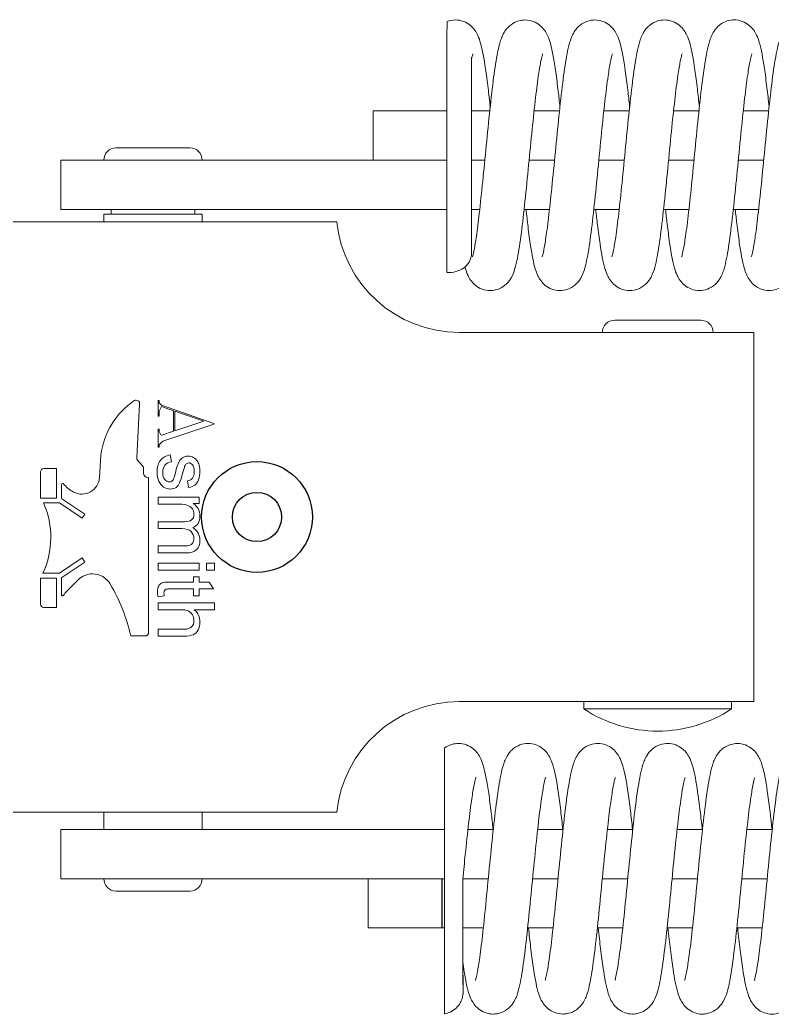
# Model space of a CAD drawing. Extents: x -3080 to 28500, y -1326 to 31609.
# Drawn here: x 14594.697 to 14597.753, y 26455.266 to 26459.306 of the extents above; entities that cross this region are included whole.
import ezdxf

# ---------------------------------------------------------------- set-up
doc = ezdxf.new("R2010")
doc.units = 0
doc.header["$LTSCALE"] = 100
for name, color, linetype in [('0-xref', 8, 'Continuous'), ('188K-SM-07-F10-MECH-CR PIPE-Y2257103$0$AP6B-SM-08-FNN-340-A(13)_Ver1$0$18P2-SM-08-FNN-320-A(5)-20190426-JEN$0$18P2-SM-08-FNN-320-A(5)-20190318-JEN$0$SM-08-FNN-300-A(5)-JEN$0$15P6-SM-08-FNN-320-A(10)-UIS-TCM$0$15P6-SM-08-FNN-00-(@10)170308-MIC$0$0-CDS', 140, 'Continuous'), ('188K-SM-07-F10-MECH-CR PIPE-Y2257103$0$AP8P1-SM-08-F50-001-A(G)-CDS - 複製$0$1', 7, 'Continuous')]:
    doc.layers.add(name, color=color, linetype=linetype)

# ---------------------------------------------------------------- blocks, each defined once
blk = doc.blocks.new('188K-SM-07-F10-MECH-CR PIPE-Y2257103$0$AP8P1-SM-08-F50-001-A(G)-CDS - 複製$0$A$C3bb95756')
at = {"color": 0, "linetype": 'Continuous', "lineweight": 0}
for p, q in [((-12, 25.315), (-12, -3.245)), ((12, 25.315), (12, -3.245)), ((-3.677, 8.15), (-3.677, 8.661)), ((-3.537, 8.801), (-2.48, 8.801)), ((-2.48, 8.801), (-2.48, 8.15)), ((-2.28, 8.696), (-2.28, 8.029)), ((0.57, 8.029), (0.57, 8.675)), ((0.77, 8.801), (0.77, 8.15)), ((1.827, 8.801), (0.77, 8.801)), ((1.967, 8.15), (1.967, 8.661)), ((-2.48, 8.15), (-3.677, 8.15)), ((0.77, 8.15), (1.967, 8.15)), ((-14.7, 4.981), (-14.7, 7.976)), ((-14.7, 7.976), (-12.7, 7.976)), ((-12.7, 4.981), (-12.7, 7.976)), ((-2.494, 7.95), (-3.149, 7.95)), ((-1.831, 6.993), (-2.452, 7.927)), ((-2.28, 8.029), (-1.665, 7.103)), ((-0.045, 7.103), (0.57, 8.029)), ((0.742, 7.927), (0.122, 6.993)), ((1.314, 7.95), (0.784, 7.95)), ((12.5, 4.981), (12.5, 7.976)), ((12.5, 7.976), (14.5, 7.976)), ((14.5, 4.981), (14.5, 7.976)), ((-2.831, 7.553), (-2.544, 7.254)), ((-1.665, 7.103), (-1.831, 6.993)), ((0.122, 6.993), (-0.045, 7.103)), ((-12, 6.226), (-12.7, 6.226)), ((2.526, 6.34), (1.605, 6.398)), ((12.3, 6.226), (12, 6.226)), ((12.3, 3.463), (12.3, 6.226)), ((-15.2, 3.653), (-15.2, 5.726)), ((12.5, 5.926), (12.3, 5.926)), ((14.999, 5.726), (14.999, 3.653)), ((-14.7, -4.516), (-14.7, 4.981)), ((-12.7, -7.616), (-12.7, 4.981)), ((-4.835, 5.128), (-4.835, 4.543)), ((2.066, 4.642), (2.307, 4.853)), ((2.407, 4.888), (4.605, 4.768)), ((12.5, -7.716), (12.5, 4.981)), ((14.5, -4.716), (14.5, 4.981)), ((1.785, 4.608), (1.974, 4.608)), ((-4.695, 4.403), (1.585, 4.403)), ((1.605, 4.423), (1.605, 4.428)), ((-15.2, 2.726), (-15.2, 3.653)), ((-4.841, 4.022), (-4.559, 4.022)), ((-4.841, 2.966), (-4.841, 4.022)), ((-4.559, 4.022), (-4.559, 2.966)), ((-3.766, 3.11), (-3.766, 4.022)), ((-3.766, 4.022), (-3.484, 4.022)), ((-3.484, 4.022), (-3.484, 1.722)), ((-3.208, 3.769), (-3.248, 4.018)), ((-2.161, 2.355), (-2.161, 4.022)), ((-2.161, 4.022), (-1.878, 4.022)), ((-1.878, 4.022), (-1.878, 2.355)), ((-1.458, 4.022), (-1.177, 4.022)), ((-1.458, 2.878), (-1.458, 4.022)), ((-1.177, 4.022), (-1.177, 2.972)), ((-0.472, 4.022), (-0.19, 4.022)), ((-0.472, 3.054), (-0.472, 4.022)), ((-0.19, 4.022), (-0.19, 2.939)), ((0.518, 3.157), (0.518, 4.022)), ((0.518, 4.022), (0.8, 4.022)), ((0.8, 4.022), (0.8, 2.355)), ((2.833, 4.022), (3.572, 4.022)), ((2.833, 3.973), (2.833, 4.022)), ((2.929, 3.973), (2.833, 3.973)), ((3.078, 3.826), (2.929, 3.973)), ((3.766, 1.755), (3.078, 3.826)), ((3.343, 3.909), (3.326, 3.868)), ((3.326, 3.868), (3.484, 3.388)), ((3.473, 3.973), (3.343, 3.909)), ((3.572, 3.973), (3.473, 3.973)), ((3.572, 4.022), (3.572, 3.973)), ((4.544, 3.88), (3.802, 1.755)), ((4.101, 4.022), (4.734, 4.022)), ((4.101, 3.973), (4.101, 4.022)), ((4.305, 3.973), (4.101, 3.973)), ((4.492, 3.88), (4.305, 3.973)), ((4.32, 3.388), (4.492, 3.88)), ((4.637, 3.973), (4.544, 3.88)), ((4.734, 3.973), (4.637, 3.973)), ((4.734, 4.022), (4.734, 3.973)), ((14.999, 3.653), (14.999, 2.726)), ((-2.924, 2.575), (-2.924, 3.549)), ((-2.643, 3.534), (-2.643, 2.575)), ((2.52, 3.524), (2.24, 3.48)), ((3.484, 3.388), (4.32, 3.388)), ((3.499, 3.339), (3.893, 2.162)), ((4.302, 3.339), (3.499, 3.339)), ((3.893, 2.162), (4.302, 3.339)), ((12.3, 2.226), (12.3, 3.463)), ((-3.766, 1.722), (-3.766, 2.547)), ((-3.208, 2.575), (-2.924, 2.575)), ((-3.208, 2.355), (-3.208, 2.575)), ((-2.643, 2.575), (-2.436, 2.575)), ((-2.436, 2.575), (-2.436, 2.355)), ((0.548, 2.355), (0.548, 2.589)), ((1.199, 2.785), (1.475, 2.823)), ((12.5, 2.526), (12.3, 2.526)), ((-12, 2.226), (-12.7, 2.226)), ((-2.924, 2.355), (-3.208, 2.355)), ((-2.924, 1.773), (-2.924, 2.355)), ((-2.643, 2.355), (-2.643, 1.943)), ((-2.436, 2.355), (-2.643, 2.355)), ((-1.878, 2.355), (-2.161, 2.355)), ((-2.161, 1.722), (-2.161, 2.046)), ((-2.161, 2.046), (-1.878, 2.046)), ((-1.878, 2.046), (-1.878, 1.722)), ((0.8, 2.355), (0.548, 2.355)), ((12.3, 2.226), (12, 2.226)), ((-3.484, 1.722), (-3.766, 1.722)), ((-2.643, 1.943), (-2.924, 1.773)), ((-1.878, 1.722), (-2.161, 1.722)), ((3.802, 1.755), (3.766, 1.755)), ((-16.7, -7.516), (-16.7, -4.516)), ((-16.7, -4.516), (-14.7, -4.516)), ((-14.7, -7.516), (-14.7, -4.516)), ((14.5, -7.715), (14.5, -4.716)), ((14.5, -4.716), (16.5, -4.716)), ((16.5, -7.715), (16.5, -4.716)), ((-16.7, -7.519), (-16.7, -7.516)), ((-16.7, -7.516), (-14.7, -7.516)), ((-16.7, -7.616), (-16.7, -7.519)), ((-16.7, -7.519), (-14.7, -7.519)), ((-14.7, -7.519), (-14.7, -7.516)), ((-14.7, -7.615), (-14.7, -7.519)), ((-16.7, -9.197), (-16.7, -8.367)), ((-14.7, -9.4), (-14.7, -8.366)), ((-7.5, -8.22), (-7.5, -20.185)), ((7.5, -20.185), (7.5, -8.22)), ((-12.7, -9.602), (-12.7, -8.571)), ((12.5, -9.052), (12.5, -8.717)), ((14.5, -9.258), (14.5, -8.717)), ((16.5, -9.459), (16.5, -8.717)), ((12.5, -11.886), (12.5, -10.855)), ((-16.7, -12.03), (-16.7, -10.999)), ((-14.7, -12.233), (-14.7, -11.2)), ((14.5, -12.091), (14.5, -11.058)), ((16.5, -12.292), (16.5, -11.26)), ((-12.7, -12.436), (-12.7, -11.405)), ((-7.8, -14.163), (-7.8, -13.285)), ((-7.5, -13.285), (-7.8, -13.285)), ((12.5, -14.719), (12.5, -13.688)), ((-16.7, -14.863), (-16.7, -13.832)), ((-14.7, -15.066), (-14.7, -14.033)), ((14.5, -14.925), (14.5, -13.891)), ((16.5, -15.125), (16.5, -14.094)), ((-12.7, -15.269), (-12.7, -14.238)), ((-7.8, -18.406), (-7.8, -14.163)), ((8, -14.535), (8, -15.047)), ((8, -15.047), (8, -18.035)), ((12.5, -17.552), (12.5, -16.521)), ((-16.7, -17.697), (-16.7, -16.665)), ((-14.7, -17.9), (-14.7, -16.866)), ((14.5, -17.758), (14.5, -16.725)), ((16.5, -17.959), (16.5, -16.927)), ((-12.7, -18.102), (-12.7, -17.071)), ((-7.8, -19.285), (-7.8, -18.406)), ((-7.5, -19.285), (-7.8, -19.285)), ((12.5, -20.386), (12.5, -19.355)), ((-16.7, -20.53), (-16.7, -19.498)), ((-14.7, -20.733), (-14.7, -19.7)), ((14.5, -20.591), (14.5, -19.558)), ((16.5, -20.792), (16.5, -19.761)), ((-12.7, -20.936), (-12.7, -19.904)), ((7.5, -20.185), (-7.5, -20.185))]:
    blk.add_line(p, q, dxfattribs=at)
at = {"color": 251}
blk.add_circle((0, 0), 2.25, dxfattribs=at)
at = {"color": 0, "linetype": 'Continuous', "lineweight": 0}
for centre, radius, start, end in [((-3.537, 8.661), 0.14, 90, 180), ((-0.831, 11.844), 3.465, 245.2869, 293.8544), ((1.827, 8.661), 0.14, 0, 90), ((-3.149, 7.9), 0.05, 90, 233.2937), ((-4.864, 5.599), 2.82, 43.8682, 53.2937), ((-2.494, 7.9), 0.05, 33.5931, 90), ((0.784, 7.9), 0.05, 90, 146.4069), ((2.207, 6.82), 1.351, 129.6015, 151.9685), ((1.314, 7.9), 0.05, 0, 90), ((1.314, 7.9), 0.05, 309.6015, 0), ((1.65, 7.117), 0.72, 151.9552, 266.3989), ((-3.142, 6.679), 0.83, 0, 43.8682), ((-3.142, 6.679), 0.83, 300.4091, 0), ((-14.7, 5.726), 0.5, 90, 180), ((2.143, 3.249), 3.114, 33.8964, 82.9372), ((14.499, 5.726), 0.5, 0, 89.9196), ((-6.464, 12.338), 7.392, 282.7299, 300.4091), ((2.399, 4.748), 0.14, 86.8976, 131.1543), ((4.612, 4.908), 0.14, 266.8976, 0), ((4.612, 4.908), 0.14, 0, 33.8163), ((-4.695, 4.543), 0.14, 180, 270), ((1.785, 4.428), 0.18, 90, 180), ((1.974, 4.748), 0.14, 270, 311.1543), ((1.585, 4.423), 0.02, 270, 0), ((-14.7, 2.726), 0.5, 180, 270), ((14.499, 2.726), 0.5, 270.0804, 0), ((-12.5, -8.22), 5, 0, 84.2608), ((12.5, -8.22), 5, 95.7392, 180), ((-3.25, -16.285), 5.45, 146.6015, 180), ((7.5, -14.535), 0.5, 0, 90), ((-3.25, -16.285), 5.45, 180, 213.3985), ((7.5, -18.035), 0.5, 270, 0)]:
    blk.add_arc(centre, radius, start, end, dxfattribs=at)
for centre, major_axis, ratio, start_param, end_param in [((-14.7, -7.624), (-5.487, 0), 0.001745, 4.712389, 6.28348), ((10.716, -7.821), (-0.003, 0.9), 0.866024, 1.455965, 1.567306), ((10.716, -7.821), (-0.003, 0.9), 0.866024, 1.567306, 3.141593), ((14.7, -7.725), (-5.494, 0), 0.001745, 3.665191, 5.759587), ((-18.684, -7.478), (-0.003, -0.9), 0.866024, 0, 0.138748)]:
    blk.add_ellipse(centre, major_axis=major_axis, ratio=ratio, start_param=start_param, end_param=end_param, dxfattribs=at)
for points, knots in [([(-3.248, 4.018), (-3.169, 4.035), (-3.098, 4.044), (-2.933, 4.044), (-2.853, 4.027), (-2.796, 3.995)], [0, 0, 0, 0, 0.380952, 0.380952, 1, 1, 1, 1]), ([(1.456, 3.991), (1.56, 4.037), (1.677, 4.059), (2.024, 4.059), (2.189, 4.014), (2.416, 3.835), (2.488, 3.701), (2.52, 3.524)], [0, 0, 0, 0, 0.231665, 0.231665, 0.615832, 0.615832, 1, 1, 1, 1]), ([(-2.987, 3.76), (-3.009, 3.773), (-3.042, 3.78), (-3.115, 3.78), (-3.156, 3.776), (-3.208, 3.769)], [0, 0, 0, 0, 0.567568, 0.567568, 1, 1, 1, 1]), ([(-2.924, 3.549), (-2.924, 3.63), (-2.929, 3.682), (-2.948, 3.728), (-2.965, 3.746), (-2.987, 3.76)], [0, 0, 0, 0, 0.5, 0.5, 1, 1, 1, 1]), ([(1.204, 3.29), (1.158, 3.355), (1.136, 3.436), (1.136, 3.626), (1.164, 3.715), (1.219, 3.798)], [0, 0, 0, 0, 0.506897, 0.506897, 1, 1, 1, 1]), ([(1.52, 3.748), (1.457, 3.695), (1.427, 3.633), (1.427, 3.498), (1.454, 3.448), (1.509, 3.411)], [0, 0, 0, 0, 0.529126, 0.529126, 1, 1, 1, 1]), ([(2.11, 3.738), (2.038, 3.797), (1.938, 3.827), (1.68, 3.827), (1.583, 3.801), (1.52, 3.748)], [0, 0, 0, 0, 0.5, 0.5, 1, 1, 1, 1]), ([(-4.559, 2.966), (-4.559, 2.825), (-4.528, 2.722), (-4.406, 2.593), (-4.319, 2.561), (-4.123, 2.561), (-4.044, 2.583), (-3.971, 2.626)], [0, 0, 0, 0, 0.36383, 0.36383, 0.72766, 0.72766, 1, 1, 1, 1]), ([(-1.05, 2.608), (-1.001, 2.577), (-0.945, 2.562), (-0.763, 2.562), (-0.666, 2.601), (-0.511, 2.757), (-0.472, 2.882), (-0.472, 3.054)], [0, 0, 0, 0, 0.217582, 0.217582, 0.608791, 0.608791, 1, 1, 1, 1]), ([(-0.121, 2.657), (-0.075, 2.594), (0.001, 2.562), (0.184, 2.562), (0.258, 2.583), (0.393, 2.667), (0.442, 2.728), (0.503, 2.89), (0.518, 3.006), (0.518, 3.157)], [0, 0, 0, 0, 0.304598, 0.304598, 0.536398, 0.536398, 0.768199, 0.768199, 1, 1, 1, 1]), ([(2.117, 2.614), (2.172, 2.657), (2.2, 2.707), (2.2, 2.801), (2.189, 2.834), (2.166, 2.863)], [0, 0, 0, 0, 0.615385, 0.615385, 1, 1, 1, 1]), ([(2.229, 3.179), (2.309, 3.141), (2.37, 3.089), (2.452, 2.954), (2.473, 2.879), (2.473, 2.724), (2.456, 2.655), (2.422, 2.591)], [0, 0, 0, 0, 0.34349, 0.34349, 0.686981, 0.686981, 1, 1, 1, 1]), ([(-3.766, 2.547), (-3.898, 2.394), (-4.064, 2.318), (-4.389, 2.318), (-4.496, 2.342), (-4.678, 2.439), (-4.743, 2.507), (-4.782, 2.592)], [0, 0, 0, 0, 0.449488, 0.449488, 0.724744, 0.724744, 1, 1, 1, 1]), ([(-0.428, 2.61), (-0.56, 2.415), (-0.732, 2.318), (-1.108, 2.318), (-1.235, 2.364), (-1.325, 2.455)], [0, 0, 0, 0, 0.560976, 0.560976, 1, 1, 1, 1]), ([(2.103, 2.351), (2.027, 2.329), (1.946, 2.318), (1.729, 2.318), (1.614, 2.337), (1.416, 2.411), (1.343, 2.463), (1.249, 2.591), (1.217, 2.677), (1.199, 2.785)], [0, 0, 0, 0, 0.18107, 0.18107, 0.454047, 0.454047, 0.727023, 0.727023, 1, 1, 1, 1]), ([(1.475, 2.823), (1.488, 2.737), (1.524, 2.67), (1.644, 2.574), (1.729, 2.55), (1.969, 2.55), (2.061, 2.571), (2.117, 2.614)], [0, 0, 0, 0, 0.314607, 0.314607, 0.629213, 0.629213, 1, 1, 1, 1]), ([(0.339, 2.392), (0.252, 2.343), (0.153, 2.318), (-0.081, 2.318), (-0.182, 2.343), (-0.262, 2.394)], [0, 0, 0, 0, 0.473389, 0.473389, 1, 1, 1, 1]), ([(-18.686, -8.378), (-18.937, -8.378), (-19.117, -8.377), (-19.256, -8.376), (-19.281, -8.375), (-19.31, -8.375), (-19.316, -8.375), (-19.328, -8.374), (-19.333, -8.374), (-19.348, -8.373), (-19.354, -8.373), (-19.37, -8.372), (-19.378, -8.371), (-19.396, -8.369), (-19.406, -8.368), (-19.439, -8.364), (-19.464, -8.36), (-19.514, -8.349), (-19.54, -8.342), (-19.626, -8.316), (-19.684, -8.291), (-19.818, -8.216), (-19.891, -8.159), (-20.019, -8.025), (-20.074, -7.944), (-20.149, -7.784), (-20.174, -7.705), (-20.187, -7.624)], [0, 0, 0, 0, 1.499588, 1.499588, 2.038546, 2.038546, 2.158772, 2.158772, 2.249064, 2.249064, 2.301373, 2.301373, 2.338711, 2.338711, 2.376089, 2.376089, 2.45114, 2.45114, 2.532618, 2.532618, 2.721813, 2.721813, 2.992629, 2.992629, 3.279118, 3.279118, 3.52312, 3.52312, 3.52312, 3.52312]), ([(-12.905, -7.615), (-13.193, -7.615), (-13.486, -7.615), (-14.085, -7.615), (-14.393, -7.615), (-14.7, -7.615)], [0.01968919, 0.01968919, 0.01968919, 0.01968919, 0.020593023, 0.020593023, 0.021496855, 0.021496855, 0.021496855, 0.021496855]), ([(-9.384, -7.624), (-9.384, -7.624), (-9.395, -7.623), (-9.439, -7.623), (-9.474, -7.622), (-9.565, -7.622), (-9.621, -7.621), (-9.753, -7.621), (-9.83, -7.62), (-10.003, -7.62), (-10.1, -7.619), (-10.414, -7.619), (-10.658, -7.618), (-11.075, -7.617), (-11.223, -7.617), (-11.529, -7.617), (-11.847, -7.616), (-12.188, -7.616), (-12.54, -7.616), (-12.722, -7.615), (-12.905, -7.615)], [0.013364794, 0.013364794, 0.013364794, 0.013364794, 0.013919678, 0.013919678, 0.014496629, 0.014496629, 0.01507358, 0.01507358, 0.015650532, 0.015650532, 0.016227483, 0.016227483, 0.017381385, 0.017381385, 0.017958336, 0.017958336, 0.018535288, 0.019112239, 0.019112239, 0.01968919, 0.01968919, 0.01968919, 0.01968919]), ([(-9.384, -7.624), (-9.321, -7.71), (-9.269, -7.813), (-9.214, -8.006), (-9.202, -8.094), (-9.202, -8.181)], [0, 0, 0, 0, 0.3885059, 0.3885059, 0.6794923, 0.6794923, 0.6794923, 0.6794923]), ([(20.198, -8.062), (20.198, -8.175), (20.177, -8.289), (20.099, -8.495), (20.043, -8.589), (19.917, -8.743), (19.846, -8.805), (19.705, -8.906), (19.634, -8.944), (19.462, -9.023), (19.364, -9.055), (18.98, -9.164), (18.642, -9.225), (17.98, -9.322), (17.716, -9.357), (17.194, -9.42), (16.938, -9.449), (16.673, -9.477)], [0, 0, 0, 0, 0.377808, 0.377808, 0.75227, 0.75227, 1.131586, 1.131586, 1.553493, 1.553493, 2.237728, 2.237728, 4.088151, 4.088151, 5.123734, 5.123734, 5.991583, 5.991583, 5.991583, 5.991583]), ([(19.458, -7.72), (19.629, -7.72), (19.767, -7.721), (19.98, -7.722), (20.055, -7.723), (20.122, -7.724), (20.135, -7.724), (20.135, -7.724)], [0, 0, 0, 0, 0.001028082, 0.001028082, 0.002056165, 0.002056165, 0.002688638, 0.002688638, 0.002688638, 0.002688638]), ([(-20.197, -9.6), (-20.197, -9.488), (-20.176, -9.374), (-20.1, -9.17), (-20.044, -9.077), (-19.92, -8.924), (-19.85, -8.863), (-19.713, -8.763), (-19.645, -8.726), (-19.479, -8.649), (-19.385, -8.617), (-19.009, -8.508), (-18.673, -8.45), (-18.206, -8.382), (-18.16, -8.376), (-18.113, -8.369)], [0, 0, 0, 0, 0.373611, 0.373611, 0.744013, 0.744013, 1.117897, 1.117897, 1.530111, 1.530111, 2.19809, 2.19809, 4.056135, 4.056135, 4.253363, 4.253363, 4.253363, 4.253363]), ([(-14.7, -8.366), (-15.197, -8.366), (-15.7, -8.367), (-16.633, -8.367), (-17.076, -8.368), (-17.855, -8.369), (-18.202, -8.369), (-18.757, -8.371), (-18.972, -8.371), (-19.174, -8.373), (-19.223, -8.373), (-19.259, -8.373), (-19.266, -8.374), (-19.266, -8.374)], [0, 0, 0, 0, 1.490723, 1.490723, 2.954466, 2.954466, 4.418761, 4.418761, 5.881415, 5.881415, 6.599381, 6.599381, 6.872192, 6.872192, 6.872192, 6.872192]), ([(-10.578, -8.899), (-10.578, -8.899), (-10.579, -8.899), (-10.586, -8.896), (-10.609, -8.888), (-10.699, -8.863), (-10.782, -8.844), (-11.035, -8.793), (-11.232, -8.759), (-11.741, -8.685), (-12.08, -8.642), (-12.839, -8.555), (-13.273, -8.509), (-14.039, -8.431), (-14.37, -8.399), (-14.7, -8.366)], [1.511083, 1.511083, 1.511083, 1.511083, 1.580855, 1.580855, 2.018072, 2.018072, 2.707298, 2.707298, 3.738255, 3.738255, 5.030075, 5.030075, 6.411619, 6.411619, 7.406146, 7.406146, 7.406146, 7.406146]), ([(-9.202, -8.181), (-9.202, -8.294), (-9.223, -8.408), (-9.299, -8.613), (-9.355, -8.706), (-9.48, -8.86), (-9.55, -8.922), (-9.688, -9.022), (-9.757, -9.06), (-9.928, -9.141), (-10.027, -9.174), (-10.424, -9.289), (-10.783, -9.352), (-11.47, -9.451), (-11.727, -9.484), (-12.222, -9.543), (-12.456, -9.57), (-12.7, -9.596)], [0, 0, 0, 0, 0.376608, 0.376608, 0.749991, 0.749991, 1.128071, 1.128071, 1.550414, 1.550414, 2.251056, 2.251056, 4.189301, 4.189301, 5.185762, 5.185762, 5.985783, 5.985783, 5.985783, 5.985783]), ([(9.201, -9.476), (9.201, -9.365), (9.222, -9.252), (9.298, -9.048), (9.353, -8.955), (9.478, -8.8), (9.549, -8.738), (9.686, -8.64), (9.753, -8.604), (9.909, -8.531), (9.996, -8.502), (10.111, -8.467), (10.136, -8.46), (10.162, -8.453)], [0, 0, 0, 0, 0.369613, 0.369613, 0.736234, 0.736234, 1.105706, 1.105706, 1.501006, 1.501006, 2.110988, 2.110988, 2.280676, 2.280676, 2.280676, 2.280676]), ([(-18.83, -8.876), (-18.83, -8.876), (-18.83, -8.876), (-18.824, -8.878), (-18.802, -8.886), (-18.717, -8.909), (-18.638, -8.927), (-18.397, -8.975), (-18.209, -9.006), (-17.712, -9.078), (-17.378, -9.12), (-16.622, -9.206), (-16.187, -9.252), (-15.264, -9.345), (-14.763, -9.393), (-13.774, -9.491), (-13.276, -9.541), (-12.349, -9.64), (-11.91, -9.691), (-11.123, -9.795), (-10.776, -9.849), (-10.342, -9.939), (-10.207, -9.971), (-9.943, -10.053), (-9.813, -10.097), (-9.611, -10.23), (-9.563, -10.265), (-9.434, -10.384), (-9.35, -10.488), (-9.246, -10.706), (-9.215, -10.815), (-9.202, -10.956), (-9.2, -10.986), (-9.2, -11.016)], [1.533598, 1.533598, 1.533598, 1.533598, 1.586242, 1.586242, 2.014468, 2.014468, 2.67379, 2.67379, 3.679351, 3.679351, 4.977235, 4.977235, 6.367544, 6.367544, 7.84766, 7.84766, 9.355434, 9.355434, 10.875997, 10.875997, 12.479385, 12.479385, 13.341793, 13.341793, 14.259327, 14.259327, 14.521577, 14.521577, 14.985448, 14.985448, 15.354774, 15.354774, 15.454382, 15.454382, 15.454382, 15.454382]), ([(10.573, -8.754), (10.573, -8.754), (10.573, -8.754), (10.577, -8.755), (10.597, -8.763), (10.68, -8.786), (10.759, -8.805), (11, -8.853), (11.19, -8.884), (11.675, -8.954), (11.992, -8.994), (12.735, -9.08), (13.18, -9.126), (14.108, -9.22), (14.602, -9.268), (15.583, -9.364), (16.082, -9.414), (17.019, -9.514), (17.465, -9.566), (18.247, -9.669), (18.59, -9.722), (19.033, -9.81), (19.174, -9.843), (19.448, -9.927), (19.582, -9.972), (19.787, -10.108), (19.835, -10.144), (19.924, -10.226), (19.967, -10.272), (20.071, -10.412), (20.127, -10.52), (20.184, -10.719), (20.197, -10.807), (20.197, -10.894)], [1.529606, 1.529606, 1.529606, 1.529606, 1.566604, 1.566604, 2.004364, 2.004364, 2.690018, 2.690018, 3.696575, 3.696575, 4.931861, 4.931861, 6.362818, 6.362818, 7.821963, 7.821963, 9.326579, 9.326579, 10.868898, 10.868898, 12.431018, 12.431018, 13.316881, 13.316881, 14.259657, 14.259657, 14.527236, 14.527236, 14.768895, 14.768895, 15.179037, 15.179037, 15.472471, 15.472471, 15.472471, 15.472471]), ([(18.681, -8.721), (18.434, -8.72), (18.113, -8.719), (17.378, -8.718), (16.956, -8.717), (16.059, -8.717), (15.574, -8.717), (14.601, -8.716), (14.102, -8.717), (13.152, -8.717), (12.69, -8.717), (11.861, -8.718), (11.483, -8.719), (11.002, -8.72), (10.85, -8.72), (10.719, -8.721)], [0, 0, 0, 0, 1.483548, 1.483548, 2.944065, 2.944065, 4.408185, 4.408185, 5.872813, 5.872813, 7.337526, 7.337526, 8.801965, 8.801965, 9.591263, 9.591263, 9.591263, 9.591263]), ([(18.815, -8.775), (18.815, -8.775), (18.815, -8.775), (18.807, -8.772), (18.782, -8.763), (18.709, -8.743), (18.664, -8.732), (18.611, -8.72)], [1.5306874, 1.5306874, 1.5306874, 1.5306874, 1.6085141, 1.6085141, 2.0720556, 2.0720556, 2.4948901, 2.4948901, 2.4948901, 2.4948901]), ([(-10.58, -11.732), (-10.58, -11.732), (-10.58, -11.732), (-10.585, -11.731), (-10.607, -11.723), (-10.692, -11.699), (-10.772, -11.679), (-11.019, -11.629), (-11.21, -11.596), (-11.706, -11.523), (-12.032, -11.481), (-12.778, -11.395), (-13.215, -11.348), (-14.144, -11.254), (-14.65, -11.205), (-15.63, -11.108), (-16.117, -11.06), (-17.047, -10.962), (-17.498, -10.911), (-18.274, -10.81), (-18.609, -10.759), (-19.042, -10.674), (-19.181, -10.642), (-19.45, -10.562), (-19.582, -10.519), (-19.786, -10.385), (-19.834, -10.35), (-19.965, -10.23), (-20.048, -10.126), (-20.152, -9.907), (-20.183, -9.796), (-20.196, -9.656), (-20.197, -9.628), (-20.197, -9.6)], [1.513204, 1.513204, 1.513204, 1.513204, 1.563365, 1.563365, 2.00078, 2.00078, 2.688148, 2.688148, 3.709298, 3.709298, 4.964835, 4.964835, 6.365321, 6.365321, 7.855035, 7.855035, 9.329144, 9.329144, 10.888551, 10.888551, 12.437623, 12.437623, 13.322768, 13.322768, 14.240911, 14.240911, 14.503914, 14.503914, 14.969857, 14.969857, 15.343855, 15.343855, 15.437153, 15.437153, 15.437153, 15.437153]), ([(18.816, -11.608), (18.816, -11.608), (18.815, -11.608), (18.806, -11.605), (18.78, -11.596), (18.681, -11.569), (18.59, -11.548), (18.324, -11.497), (18.127, -11.464), (17.611, -11.39), (17.267, -11.347), (16.485, -11.258), (16.032, -11.21), (15.098, -11.116), (14.605, -11.068), (13.621, -10.972), (13.119, -10.921), (12.206, -10.823), (11.782, -10.774), (11.018, -10.672), (10.681, -10.619), (10.26, -10.529), (10.129, -10.496), (9.88, -10.411), (9.755, -10.364), (9.523, -10.195), (9.431, -10.107), (9.297, -9.904), (9.25, -9.796), (9.209, -9.615), (9.201, -9.546), (9.201, -9.476)], [1.534964, 1.534964, 1.534964, 1.534964, 1.620208, 1.620208, 2.085297, 2.085297, 2.796473, 2.796473, 3.797602, 3.797602, 5.104348, 5.104348, 6.529364, 6.529364, 7.98228, 7.98228, 9.511749, 9.511749, 11.01677, 11.01677, 12.633476, 12.633476, 13.51602, 13.51602, 14.35238, 14.35238, 14.834086, 14.834086, 15.223926, 15.223926, 15.454008, 15.454008, 15.454008, 15.454008]), ([(20.197, -10.894), (20.197, -11.008), (20.175, -11.123), (20.098, -11.329), (20.041, -11.422), (19.915, -11.577), (19.844, -11.638), (19.704, -11.739), (19.633, -11.777), (19.457, -11.859), (19.353, -11.892), (18.935, -12.009), (18.552, -12.074), (17.832, -12.175), (17.569, -12.209), (17.092, -12.265), (16.886, -12.288), (16.673, -12.311)], [0, 0, 0, 0, 0.38003, 0.38003, 0.756601, 0.756601, 1.138502, 1.138502, 1.566748, 1.566748, 2.283031, 2.283031, 4.29564, 4.29564, 5.299581, 5.299581, 5.994977, 5.994977, 5.994977, 5.994977]), ([(-20.196, -12.432), (-20.196, -12.32), (-20.175, -12.206), (-20.099, -12.002), (-20.043, -11.909), (-19.918, -11.755), (-19.848, -11.694), (-19.71, -11.594), (-19.642, -11.557), (-19.474, -11.479), (-19.379, -11.448), (-19.003, -11.34), (-18.673, -11.283), (-18.021, -11.188), (-17.756, -11.154), (-17.23, -11.091), (-16.97, -11.063), (-16.7, -11.034)], [0, 0, 0, 0, 0.374198, 0.374198, 0.745133, 0.745133, 1.119608, 1.119608, 1.532081, 1.532081, 2.19973, 2.19973, 4.033518, 4.033518, 5.083847, 5.083847, 5.970218, 5.970218, 5.970218, 5.970218]), ([(-9.2, -11.016), (-9.2, -11.128), (-9.221, -11.241), (-9.297, -11.445), (-9.352, -11.538), (-9.476, -11.691), (-9.545, -11.753), (-9.682, -11.853), (-9.75, -11.89), (-9.916, -11.969), (-10.011, -12.001), (-10.391, -12.115), (-10.728, -12.176), (-11.393, -12.274), (-11.653, -12.308), (-12.174, -12.371), (-12.431, -12.401), (-12.7, -12.43)], [0, 0, 0, 0, 0.372119, 0.372119, 0.741224, 0.741224, 1.113782, 1.113782, 1.525031, 1.525031, 2.193958, 2.193958, 4.075136, 4.075136, 5.099587, 5.099587, 5.981969, 5.981969, 5.981969, 5.981969]), ([(9.2, -12.311), (9.2, -12.2), (9.221, -12.088), (9.295, -11.885), (9.35, -11.793), (9.473, -11.64), (9.542, -11.579), (9.676, -11.48), (9.742, -11.444), (9.899, -11.369), (9.987, -11.338), (10.335, -11.233), (10.635, -11.177), (11.253, -11.083), (11.518, -11.048), (12.023, -10.987), (12.256, -10.96), (12.5, -10.933)], [0, 0, 0, 0, 0.365934, 0.365934, 0.729064, 0.729064, 1.093806, 1.093806, 1.488179, 1.488179, 2.106647, 2.106647, 3.866362, 3.866362, 4.943093, 4.943093, 5.761206, 5.761206, 5.761206, 5.761206]), ([(-18.826, -11.711), (-18.826, -11.711), (-18.826, -11.711), (-18.821, -11.713), (-18.798, -11.72), (-18.71, -11.744), (-18.626, -11.763), (-18.379, -11.811), (-18.193, -11.842), (-17.7, -11.913), (-17.367, -11.955), (-16.602, -12.042), (-16.155, -12.089), (-15.229, -12.182), (-14.738, -12.229), (-13.752, -12.326), (-13.246, -12.377), (-12.321, -12.476), (-11.89, -12.527), (-11.108, -12.63), (-10.759, -12.685), (-10.324, -12.776), (-10.19, -12.809), (-9.928, -12.892), (-9.798, -12.938), (-9.598, -13.074), (-9.552, -13.11), (-9.423, -13.231), (-9.341, -13.337), (-9.241, -13.559), (-9.211, -13.67), (-9.201, -13.805), (-9.201, -13.828), (-9.201, -13.851)], [1.539278, 1.539278, 1.539278, 1.539278, 1.592124, 1.592124, 2.037733, 2.037733, 2.722398, 2.722398, 3.700227, 3.700227, 4.994595, 4.994595, 6.417282, 6.417282, 7.867415, 7.867415, 9.397349, 9.397349, 10.901158, 10.901158, 12.514134, 12.514134, 13.381823, 13.381823, 14.291284, 14.291284, 14.551677, 14.551677, 15.019191, 15.019191, 15.3949, 15.3949, 15.470461, 15.470461, 15.470461, 15.470461]), ([(10.57, -11.587), (10.57, -11.587), (10.57, -11.587), (10.572, -11.587), (10.591, -11.594), (10.667, -11.616), (10.741, -11.634), (10.97, -11.68), (11.151, -11.711), (11.626, -11.781), (11.942, -11.821), (12.672, -11.906), (13.103, -11.952), (14.023, -12.045), (14.528, -12.094), (15.509, -12.19), (15.999, -12.239), (16.939, -12.338), (17.397, -12.39), (18.189, -12.494), (18.534, -12.546), (18.981, -12.632), (19.124, -12.664), (19.408, -12.745), (19.547, -12.789), (19.76, -12.921), (19.809, -12.956), (19.903, -13.037), (19.948, -13.083), (20.058, -13.223), (20.118, -13.33), (20.182, -13.535), (20.197, -13.631), (20.197, -13.727)], [1.51934, 1.51934, 1.51934, 1.51934, 1.540488, 1.540488, 1.962045, 1.962045, 2.626376, 2.626376, 3.62483, 3.62483, 4.869194, 4.869194, 6.264612, 6.264612, 7.754237, 7.754237, 9.227468, 9.227468, 10.786503, 10.786503, 12.333465, 12.333465, 13.207742, 13.207742, 14.19454, 14.19454, 14.471744, 14.471744, 14.725177, 14.725177, 15.139883, 15.139883, 15.458728, 15.458728, 15.458728, 15.458728]), ([(-10.583, -14.565), (-10.583, -14.565), (-10.583, -14.565), (-10.59, -14.562), (-10.614, -14.554), (-10.705, -14.528), (-10.791, -14.508), (-11.049, -14.456), (-11.248, -14.423), (-11.754, -14.35), (-12.08, -14.309), (-12.839, -14.221), (-13.29, -14.174), (-14.225, -14.079), (-14.72, -14.031), (-15.7, -13.935), (-16.196, -13.886), (-17.123, -13.787), (-17.562, -13.737), (-18.328, -13.635), (-18.661, -13.584), (-19.091, -13.497), (-19.229, -13.464), (-19.49, -13.38), (-19.618, -13.334), (-19.814, -13.197), (-19.86, -13.16), (-19.984, -13.038), (-20.061, -12.935), (-20.158, -12.718), (-20.187, -12.606), (-20.196, -12.474), (-20.196, -12.453), (-20.196, -12.432)], [1.523646, 1.523646, 1.523646, 1.523646, 1.589424, 1.589424, 2.043558, 2.043558, 2.752398, 2.752398, 3.780487, 3.780487, 5.026515, 5.026515, 6.461276, 6.461276, 7.919806, 7.919806, 9.4262, 9.4262, 10.967435, 10.967435, 12.533439, 12.533439, 13.430816, 13.430816, 14.306955, 14.306955, 14.560543, 14.560543, 15.008737, 15.008737, 15.382718, 15.382718, 15.451623, 15.451623, 15.451623, 15.451623]), ([(18.819, -14.442), (18.819, -14.442), (18.818, -14.442), (18.81, -14.439), (18.783, -14.43), (18.687, -14.404), (18.601, -14.384), (18.34, -14.333), (18.14, -14.3), (17.62, -14.224), (17.274, -14.181), (16.499, -14.092), (16.058, -14.046), (15.127, -13.952), (14.623, -13.904), (13.636, -13.806), (13.143, -13.757), (12.228, -13.659), (11.796, -13.609), (11.028, -13.507), (10.694, -13.454), (10.273, -13.365), (10.142, -13.333), (9.892, -13.25), (9.768, -13.205), (9.576, -13.069), (9.532, -13.033), (9.412, -12.915), (9.339, -12.817), (9.242, -12.608), (9.213, -12.5), (9.201, -12.364), (9.2, -12.337), (9.2, -12.311)], [1.533587, 1.533587, 1.533587, 1.533587, 1.616201, 1.616201, 2.067066, 2.067066, 2.75024, 2.75024, 3.780984, 3.780984, 5.092135, 5.092135, 6.485309, 6.485309, 7.968997, 7.968997, 9.474359, 9.474359, 10.998871, 10.998871, 12.604152, 12.604152, 13.4827, 13.4827, 14.324189, 14.324189, 14.567246, 14.567246, 14.990283, 14.990283, 15.352865, 15.352865, 15.44041, 15.44041, 15.44041, 15.44041]), ([(20.197, -13.727), (20.197, -13.84), (20.175, -13.955), (20.098, -14.16), (20.042, -14.254), (19.916, -14.408), (19.846, -14.47), (19.706, -14.57), (19.636, -14.608), (19.46, -14.69), (19.358, -14.724), (18.952, -14.839), (18.583, -14.902), (17.887, -15.001), (17.628, -15.034), (17.136, -15.093), (16.909, -15.118), (16.673, -15.144)], [0, 0, 0, 0, 0.379818, 0.379818, 0.756216, 0.756216, 1.138, 1.138, 1.567071, 1.567071, 2.286967, 2.286967, 4.235125, 4.235125, 5.234674, 5.234674, 6.006562, 6.006562, 6.006562, 6.006562]), ([(-20.198, -15.265), (-20.198, -15.153), (-20.177, -15.039), (-20.1, -14.835), (-20.045, -14.742), (-19.919, -14.588), (-19.849, -14.526), (-19.71, -14.427), (-19.642, -14.39), (-19.476, -14.313), (-19.383, -14.283), (-19.025, -14.18), (-18.717, -14.125), (-18.095, -14.032), (-17.829, -13.997), (-17.28, -13.93), (-16.996, -13.899), (-16.7, -13.867)], [0, 0, 0, 0, 0.372484, 0.372484, 0.7418, 0.7418, 1.114344, 1.114344, 1.521911, 1.521911, 2.173519, 2.173519, 3.921002, 3.921002, 4.992838, 4.992838, 5.964498, 5.964498, 5.964498, 5.964498]), ([(-9.201, -13.851), (-9.201, -13.963), (-9.222, -14.077), (-9.298, -14.282), (-9.354, -14.376), (-9.481, -14.53), (-9.552, -14.593), (-9.689, -14.691), (-9.756, -14.727), (-9.921, -14.804), (-10.014, -14.836), (-10.391, -14.947), (-10.724, -15.008), (-11.384, -15.106), (-11.65, -15.141), (-12.175, -15.205), (-12.432, -15.234), (-12.7, -15.263)], [0, 0, 0, 0, 0.374504, 0.374504, 0.745855, 0.745855, 1.121633, 1.121633, 1.525253, 1.525253, 2.180835, 2.180835, 4.043615, 4.043615, 5.089198, 5.089198, 5.967589, 5.967589, 5.967589, 5.967589]), ([(9.201, -15.145), (9.201, -15.034), (9.222, -14.921), (9.298, -14.717), (9.353, -14.625), (9.476, -14.472), (9.545, -14.41), (9.681, -14.311), (9.748, -14.275), (9.91, -14.198), (10.001, -14.167), (10.366, -14.058), (10.688, -14.001), (11.331, -13.906), (11.59, -13.872), (12.068, -13.815), (12.28, -13.791), (12.5, -13.767)], [0, 0, 0, 0, 0.370264, 0.370264, 0.737517, 0.737517, 1.107545, 1.107545, 1.512605, 1.512605, 2.160685, 2.160685, 3.991327, 3.991327, 5.027096, 5.027096, 5.767399, 5.767399, 5.767399, 5.767399]), ([(-18.825, -14.544), (-18.825, -14.544), (-18.825, -14.544), (-18.821, -14.545), (-18.799, -14.553), (-18.712, -14.577), (-18.631, -14.596), (-18.384, -14.644), (-18.195, -14.675), (-17.705, -14.746), (-17.38, -14.786), (-16.623, -14.873), (-16.173, -14.92), (-15.245, -15.013), (-14.756, -15.061), (-13.773, -15.157), (-13.267, -15.208), (-12.338, -15.308), (-11.903, -15.358), (-11.123, -15.462), (-10.775, -15.516), (-10.335, -15.606), (-10.198, -15.64), (-9.931, -15.724), (-9.8, -15.77), (-9.599, -15.907), (-9.552, -15.943), (-9.423, -16.066), (-9.34, -16.174), (-9.24, -16.399), (-9.211, -16.512), (-9.203, -16.645), (-9.202, -16.664), (-9.202, -16.684)], [1.535992, 1.535992, 1.535992, 1.535992, 1.583229, 1.583229, 2.028844, 2.028844, 2.721134, 2.721134, 3.71093, 3.71093, 4.973549, 4.973549, 6.411692, 6.411692, 7.853979, 7.853979, 9.381851, 9.381851, 10.895906, 10.895906, 12.490464, 12.490464, 13.373692, 13.373692, 14.29144, 14.29144, 14.553578, 14.553578, 15.029619, 15.029619, 15.410029, 15.410029, 15.475437, 15.475437, 15.475437, 15.475437]), ([(10.568, -14.42), (10.568, -14.42), (10.569, -14.42), (10.572, -14.421), (10.592, -14.428), (10.67, -14.45), (10.746, -14.468), (10.98, -14.515), (11.163, -14.546), (11.648, -14.618), (11.975, -14.659), (12.715, -14.744), (13.142, -14.789), (14.06, -14.882), (14.567, -14.931), (15.552, -15.028), (16.041, -15.077), (16.976, -15.176), (17.43, -15.228), (18.222, -15.332), (18.567, -15.385), (19.008, -15.472), (19.148, -15.504), (19.423, -15.584), (19.558, -15.627), (19.769, -15.76), (19.818, -15.795), (19.911, -15.876), (19.954, -15.922), (20.062, -16.059), (20.12, -16.166), (20.183, -16.369), (20.198, -16.465), (20.198, -16.559)], [1.514793, 1.514793, 1.514793, 1.514793, 1.550846, 1.550846, 1.969726, 1.969726, 2.632335, 2.632335, 3.63658, 3.63658, 4.914984, 4.914984, 6.290976, 6.290976, 7.787067, 7.787067, 9.26406, 9.26406, 10.814621, 10.814621, 12.382907, 12.382907, 13.249796, 13.249796, 14.20856, 14.20856, 14.48022, 14.48022, 14.72351, 14.72351, 15.13133, 15.13133, 15.447351, 15.447351, 15.447351, 15.447351]), ([(-10.585, -17.397), (-10.585, -17.397), (-10.585, -17.397), (-10.593, -17.394), (-10.619, -17.385), (-10.716, -17.358), (-10.805, -17.338), (-11.071, -17.286), (-11.269, -17.254), (-11.782, -17.18), (-12.119, -17.138), (-12.894, -17.049), (-13.351, -17.001), (-14.286, -16.907), (-14.775, -16.859), (-15.757, -16.763), (-16.261, -16.712), (-17.178, -16.614), (-17.603, -16.565), (-18.367, -16.463), (-18.704, -16.411), (-19.13, -16.321), (-19.263, -16.287), (-19.516, -16.202), (-19.642, -16.155), (-19.876, -15.984), (-19.97, -15.894), (-20.104, -15.687), (-20.152, -15.578), (-20.19, -15.398), (-20.198, -15.332), (-20.198, -15.265)], [1.531757, 1.531757, 1.531757, 1.531757, 1.611438, 1.611438, 2.076031, 2.076031, 2.793507, 2.793507, 3.801756, 3.801756, 5.082782, 5.082782, 6.523209, 6.523209, 7.965717, 7.965717, 9.496794, 9.496794, 11.006481, 11.006481, 12.610723, 12.610723, 13.503703, 13.503703, 14.348865, 14.348865, 14.841472, 14.841472, 15.235769, 15.235769, 15.457121, 15.457121, 15.457121, 15.457121]), ([(18.822, -17.277), (18.822, -17.277), (18.821, -17.277), (18.814, -17.274), (18.79, -17.266), (18.699, -17.241), (18.615, -17.221), (18.36, -17.17), (18.163, -17.136), (17.651, -17.062), (17.31, -17.019), (16.548, -16.931), (16.113, -16.885), (15.185, -16.791), (14.676, -16.742), (13.693, -16.645), (13.207, -16.597), (12.285, -16.499), (11.84, -16.448), (11.069, -16.346), (10.736, -16.295), (10.311, -16.208), (10.176, -16.175), (9.919, -16.095), (9.793, -16.052), (9.594, -15.916), (9.548, -15.88), (9.423, -15.762), (9.345, -15.661), (9.245, -15.448), (9.215, -15.338), (9.202, -15.2), (9.201, -15.172), (9.201, -15.145)], [1.512449, 1.512449, 1.512449, 1.512449, 1.586453, 1.586453, 2.024157, 2.024157, 2.714149, 2.714149, 3.746626, 3.746626, 5.042988, 5.042988, 6.424527, 6.424527, 7.922177, 7.922177, 9.400892, 9.400892, 10.951757, 10.951757, 12.52626, 12.52626, 13.408379, 13.408379, 14.279087, 14.279087, 14.527998, 14.527998, 14.968293, 14.968293, 15.338049, 15.338049, 15.428369, 15.428369, 15.428369, 15.428369]), ([(20.198, -16.559), (20.198, -16.672), (20.177, -16.786), (20.1, -16.991), (20.044, -17.085), (19.919, -17.238), (19.85, -17.3), (19.711, -17.4), (19.642, -17.438), (19.47, -17.519), (19.37, -17.553), (18.972, -17.668), (18.609, -17.731), (17.92, -17.83), (17.663, -17.863), (17.163, -17.923), (16.922, -17.95), (16.672, -17.977)], [0, 0, 0, 0, 0.37723, 0.37723, 0.751201, 0.751201, 1.13002, 1.13002, 1.553791, 1.553791, 2.258557, 2.258557, 4.202059, 4.202059, 5.196769, 5.196769, 6.015374, 6.015374, 6.015374, 6.015374]), ([(-20.199, -18.098), (-20.199, -17.987), (-20.179, -17.874), (-20.103, -17.67), (-20.047, -17.577), (-19.922, -17.423), (-19.851, -17.361), (-19.716, -17.264), (-19.65, -17.228), (-19.494, -17.155), (-19.408, -17.125), (-19.059, -17.02), (-18.759, -16.965), (-18.14, -16.871), (-17.871, -16.835), (-17.307, -16.767), (-17.011, -16.734), (-16.7, -16.7)], [0, 0, 0, 0, 0.368925, 0.368925, 0.734902, 0.734902, 1.10372, 1.10372, 1.493666, 1.493666, 2.104571, 2.104571, 3.859639, 3.859639, 4.950179, 4.950179, 5.970231, 5.970231, 5.970231, 5.970231]), ([(-9.202, -16.684), (-9.202, -16.797), (-9.224, -16.912), (-9.301, -17.117), (-9.357, -17.211), (-9.484, -17.366), (-9.555, -17.428), (-9.696, -17.529), (-9.766, -17.566), (-9.942, -17.647), (-10.041, -17.679), (-10.422, -17.786), (-10.752, -17.846), (-11.398, -17.941), (-11.661, -17.976), (-12.182, -18.039), (-12.436, -18.068), (-12.7, -18.096)], [0, 0, 0, 0, 0.378329, 0.378329, 0.753283, 0.753283, 1.13319, 1.13319, 1.556453, 1.556453, 2.256316, 2.256316, 4.058465, 4.058465, 5.095859, 5.095859, 5.962433, 5.962433, 5.962433, 5.962433]), ([(9.203, -17.978), (9.203, -17.866), (9.224, -17.753), (9.3, -17.549), (9.356, -17.456), (9.48, -17.302), (9.549, -17.241), (9.686, -17.142), (9.754, -17.105), (9.92, -17.027), (10.014, -16.995), (10.389, -16.886), (10.724, -16.828), (11.379, -16.733), (11.639, -16.7), (12.102, -16.644), (12.297, -16.622), (12.5, -16.6)], [0, 0, 0, 0, 0.373292, 0.373292, 0.743395, 0.743395, 1.116925, 1.116925, 1.528551, 1.528551, 2.194943, 2.194943, 4.052922, 4.052922, 5.080883, 5.080883, 5.761499, 5.761499, 5.761499, 5.761499]), ([(10.57, -17.254), (10.57, -17.254), (10.57, -17.254), (10.575, -17.256), (10.597, -17.263), (10.681, -17.286), (10.759, -17.304), (11, -17.352), (11.188, -17.384), (11.683, -17.456), (12.017, -17.497), (12.771, -17.584), (13.205, -17.629), (14.127, -17.722), (14.63, -17.771), (15.618, -17.868), (16.114, -17.918), (17.042, -18.017), (17.483, -18.068), (18.271, -18.172), (18.618, -18.226), (19.053, -18.315), (19.188, -18.348), (19.453, -18.429), (19.583, -18.473), (19.787, -18.605), (19.834, -18.641), (19.922, -18.721), (19.963, -18.765), (20.066, -18.898), (20.122, -19), (20.185, -19.201), (20.2, -19.298), (20.2, -19.393)], [1.528947, 1.528947, 1.528947, 1.528947, 1.583888, 1.583888, 2.005623, 2.005623, 2.667606, 2.667606, 3.673762, 3.673762, 4.970513, 4.970513, 6.356938, 6.356938, 7.840894, 7.840894, 9.343276, 9.343276, 10.868897, 10.868897, 12.468354, 12.468354, 13.330775, 13.330775, 14.252077, 14.252077, 14.515197, 14.515197, 14.743662, 14.743662, 15.135105, 15.135105, 15.453146, 15.453146, 15.453146, 15.453146]), ([(-18.827, -17.376), (-18.827, -17.376), (-18.827, -17.376), (-18.824, -17.377), (-18.804, -17.385), (-18.722, -17.407), (-18.644, -17.426), (-18.404, -17.474), (-18.216, -17.505), (-17.732, -17.576), (-17.415, -17.615), (-16.675, -17.701), (-16.232, -17.747), (-15.304, -17.841), (-14.807, -17.889), (-13.826, -17.986), (-13.329, -18.035), (-12.392, -18.135), (-11.943, -18.187), (-11.16, -18.29), (-10.818, -18.342), (-10.375, -18.43), (-10.233, -18.463), (-9.957, -18.547), (-9.823, -18.592), (-9.616, -18.727), (-9.569, -18.763), (-9.479, -18.846), (-9.436, -18.891), (-9.331, -19.031), (-9.274, -19.139), (-9.216, -19.339), (-9.204, -19.428), (-9.204, -19.516)], [1.528034, 1.528034, 1.528034, 1.528034, 1.562572, 1.562572, 1.998053, 1.998053, 2.681055, 2.681055, 3.687784, 3.687784, 4.921962, 4.921962, 6.348866, 6.348866, 7.814748, 7.814748, 9.312524, 9.312524, 10.85983, 10.85983, 12.416797, 12.416797, 13.302039, 13.302039, 14.250945, 14.250945, 14.519852, 14.519852, 14.763097, 14.763097, 15.174027, 15.174027, 15.470673, 15.470673, 15.470673, 15.470673]), ([(-10.584, -20.23), (-10.584, -20.23), (-10.585, -20.23), (-10.593, -20.227), (-10.62, -20.218), (-10.719, -20.191), (-10.808, -20.171), (-11.073, -20.119), (-11.272, -20.087), (-11.789, -20.012), (-12.135, -19.969), (-12.916, -19.88), (-13.368, -19.832), (-14.301, -19.739), (-14.796, -19.691), (-15.78, -19.594), (-16.281, -19.544), (-17.194, -19.445), (-17.618, -19.396), (-18.383, -19.294), (-18.72, -19.241), (-19.14, -19.151), (-19.271, -19.118), (-19.52, -19.034), (-19.645, -18.987), (-19.876, -18.818), (-19.969, -18.73), (-20.102, -18.528), (-20.15, -18.42), (-20.191, -18.239), (-20.199, -18.168), (-20.199, -18.098)], [1.53514, 1.53514, 1.53514, 1.53514, 1.620673, 1.620673, 2.084894, 2.084894, 2.786969, 2.786969, 3.79718, 3.79718, 5.10581, 5.10581, 6.526007, 6.526007, 7.983351, 7.983351, 9.510262, 9.510262, 11.016785, 11.016785, 12.633502, 12.633502, 13.514884, 13.514884, 14.350542, 14.350542, 14.831779, 14.831779, 15.220517, 15.220517, 15.452363, 15.452363, 15.452363, 15.452363]), ([(18.82, -20.11), (18.82, -20.11), (18.82, -20.11), (18.815, -20.108), (18.793, -20.101), (18.708, -20.076), (18.627, -20.057), (18.38, -20.006), (18.188, -19.974), (17.69, -19.9), (17.361, -19.858), (16.612, -19.771), (16.176, -19.725), (15.248, -19.631), (14.741, -19.582), (13.76, -19.485), (13.274, -19.437), (12.344, -19.339), (11.894, -19.288), (11.119, -19.187), (10.785, -19.136), (10.352, -19.05), (10.214, -19.019), (9.947, -18.939), (9.815, -18.895), (9.611, -18.761), (9.563, -18.726), (9.433, -18.606), (9.351, -18.502), (9.248, -18.284), (9.217, -18.173), (9.204, -18.034), (9.203, -18.006), (9.203, -17.978)], [1.511858, 1.511858, 1.511858, 1.511858, 1.564479, 1.564479, 2.001455, 2.001455, 2.68878, 2.68878, 3.711606, 3.711606, 4.976398, 4.976398, 6.371622, 6.371622, 7.864064, 7.864064, 9.336995, 9.336995, 10.896766, 10.896766, 12.44752, 12.44752, 13.332684, 13.332684, 14.244606, 14.244606, 14.506377, 14.506377, 14.968742, 14.968742, 15.342267, 15.342267, 15.43474, 15.43474, 15.43474, 15.43474]), ([(-20.2, -20.933), (-20.2, -20.822), (-20.179, -20.71), (-20.104, -20.507), (-20.05, -20.415), (-19.927, -20.262), (-19.858, -20.201), (-19.723, -20.102), (-19.657, -20.066), (-19.499, -19.99), (-19.411, -19.96), (-19.059, -19.853), (-18.756, -19.797), (-18.133, -19.703), (-17.87, -19.669), (-17.311, -19.601), (-17.013, -19.567), (-16.7, -19.534)], [0, 0, 0, 0, 0.366707, 0.366707, 0.730576, 0.730576, 1.096283, 1.096283, 1.492647, 1.492647, 2.116577, 2.116577, 3.890747, 3.890747, 4.957082, 4.957082, 5.984767, 5.984767, 5.984767, 5.984767]), ([(-9.204, -19.516), (-9.204, -19.63), (-9.225, -19.745), (-9.302, -19.951), (-9.359, -20.044), (-9.485, -20.198), (-9.556, -20.26), (-9.696, -20.361), (-9.766, -20.399), (-9.943, -20.481), (-10.046, -20.514), (-10.463, -20.631), (-10.841, -20.695), (-11.556, -20.796), (-11.819, -20.829), (-12.291, -20.885), (-12.492, -20.907), (-12.7, -20.93)], [0, 0, 0, 0, 0.380171, 0.380171, 0.756878, 0.756878, 1.138961, 1.138961, 1.567766, 1.567766, 2.285961, 2.285961, 4.281072, 4.281072, 5.286449, 5.286449, 5.967512, 5.967512, 5.967512, 5.967512]), ([(9.204, -20.811), (9.204, -20.698), (9.225, -20.585), (9.301, -20.38), (9.357, -20.287), (9.482, -20.133), (9.552, -20.072), (9.69, -19.972), (9.758, -19.935), (9.925, -19.858), (10.02, -19.826), (10.398, -19.718), (10.729, -19.661), (11.384, -19.566), (11.648, -19.532), (12.113, -19.476), (12.303, -19.455), (12.5, -19.433)], [0, 0, 0, 0, 0.374263, 0.374263, 0.745263, 0.745263, 1.119824, 1.119824, 1.532639, 1.532639, 2.201516, 2.201516, 4.042076, 4.042076, 5.090214, 5.090214, 5.750967, 5.750967, 5.750967, 5.750967]), ([(20.2, -19.393), (20.2, -19.505), (20.179, -19.619), (20.103, -19.823), (20.047, -19.916), (19.923, -20.069), (19.854, -20.131), (19.717, -20.231), (19.649, -20.268), (19.482, -20.348), (19.386, -20.38), (19.003, -20.494), (18.662, -20.556), (17.993, -20.654), (17.733, -20.688), (17.21, -20.751), (16.947, -20.781), (16.672, -20.811)], [0, 0, 0, 0, 0.372934, 0.372934, 0.742819, 0.742819, 1.116403, 1.116403, 1.529753, 1.529753, 2.204629, 2.204629, 4.09814, 4.09814, 5.115656, 5.115656, 6.013989, 6.013989, 6.013989, 6.013989]), ([(10.574, -20.088), (10.574, -20.088), (10.574, -20.088), (10.579, -20.09), (10.601, -20.098), (10.689, -20.122), (10.771, -20.141), (11.017, -20.189), (11.205, -20.219), (11.7, -20.291), (12.034, -20.333), (12.798, -20.42), (13.244, -20.466), (14.169, -20.559), (14.662, -20.607), (15.648, -20.704), (16.154, -20.755), (17.078, -20.854), (17.51, -20.904), (18.292, -21.008), (18.641, -21.063), (19.075, -21.154), (19.209, -21.186), (19.471, -21.269), (19.601, -21.315), (19.801, -21.45), (19.848, -21.487), (19.976, -21.608), (20.058, -21.713), (20.159, -21.934), (20.188, -22.045), (20.199, -22.181), (20.2, -22.205), (20.2, -22.228)], [1.539282, 1.539282, 1.539282, 1.539282, 1.592191, 1.592191, 2.036746, 2.036746, 2.710885, 2.710885, 3.699182, 3.699182, 4.994993, 4.994993, 6.413087, 6.413087, 7.867215, 7.867215, 9.394918, 9.394918, 10.899816, 10.899816, 12.513061, 12.513061, 13.379306, 13.379306, 14.288511, 14.288511, 14.548867, 14.548867, 15.015232, 15.015232, 15.389974, 15.389974, 15.46846, 15.46846, 15.46846, 15.46846]), ([(-18.83, -20.209), (-18.83, -20.209), (-18.83, -20.209), (-18.828, -20.209), (-18.81, -20.216), (-18.734, -20.237), (-18.661, -20.255), (-18.432, -20.302), (-18.252, -20.333), (-17.777, -20.403), (-17.458, -20.444), (-16.729, -20.528), (-16.301, -20.573), (-15.384, -20.666), (-14.878, -20.716), (-13.896, -20.812), (-13.407, -20.861), (-12.467, -20.96), (-12.008, -21.012), (-11.215, -21.115), (-10.869, -21.168), (-10.422, -21.254), (-10.279, -21.286), (-9.995, -21.366), (-9.856, -21.409), (-9.642, -21.541), (-9.593, -21.576), (-9.499, -21.658), (-9.453, -21.704), (-9.343, -21.843), (-9.283, -21.95), (-9.218, -22.156), (-9.203, -22.253), (-9.203, -22.349)], [1.51776, 1.51776, 1.51776, 1.51776, 1.538408, 1.538408, 1.958029, 1.958029, 2.619792, 2.619792, 3.617127, 3.617127, 4.869655, 4.869655, 6.255784, 6.255784, 7.747987, 7.747987, 9.219842, 9.219842, 10.778598, 10.778598, 12.327074, 12.327074, 13.199074, 13.199074, 14.188408, 14.188408, 14.466207, 14.466207, 14.720178, 14.720178, 15.134799, 15.134799, 15.456159, 15.456159, 15.456159, 15.456159]), ([(-10.58, -23.065), (-10.58, -23.065), (-10.581, -23.065), (-10.59, -23.061), (-10.616, -23.053), (-10.711, -23.027), (-10.797, -23.007), (-11.057, -22.955), (-11.257, -22.922), (-11.776, -22.847), (-12.121, -22.804), (-12.894, -22.715), (-13.334, -22.669), (-14.265, -22.575), (-14.77, -22.526), (-15.756, -22.429), (-16.248, -22.38), (-17.164, -22.282), (-17.598, -22.232), (-18.367, -22.13), (-18.701, -22.077), (-19.122, -21.989), (-19.253, -21.956), (-19.504, -21.874), (-19.629, -21.829), (-19.821, -21.693), (-19.866, -21.657), (-19.986, -21.539), (-20.06, -21.442), (-20.157, -21.234), (-20.186, -21.126), (-20.199, -20.989), (-20.2, -20.961), (-20.2, -20.933)], [1.529039, 1.529039, 1.529039, 1.529039, 1.614015, 1.614015, 2.057765, 2.057765, 2.744064, 2.744064, 3.775719, 3.775719, 5.085798, 5.085798, 6.475469, 6.475469, 7.962822, 7.962822, 9.462762, 9.462762, 10.992447, 10.992447, 12.593456, 12.593456, 13.472119, 13.472119, 14.316676, 14.316676, 14.561499, 14.561499, 14.983722, 14.983722, 15.345152, 15.345152, 15.437439, 15.437439, 15.437439, 15.437439]), ([(18.818, -22.943), (18.818, -22.943), (18.817, -22.943), (18.811, -22.94), (18.788, -22.932), (18.697, -22.907), (18.612, -22.886), (18.356, -22.835), (18.158, -22.802), (17.653, -22.729), (17.328, -22.688), (16.573, -22.6), (16.123, -22.553), (15.188, -22.458), (14.691, -22.41), (13.712, -22.314), (13.217, -22.265), (12.289, -22.166), (11.848, -22.116), (11.081, -22.014), (10.748, -21.963), (10.318, -21.876), (10.179, -21.844), (9.917, -21.76), (9.788, -21.715), (9.59, -21.578), (9.544, -21.541), (9.419, -21.42), (9.341, -21.317), (9.243, -21.099), (9.214, -20.988), (9.204, -20.854), (9.204, -20.832), (9.204, -20.811)], [1.521972, 1.521972, 1.521972, 1.521972, 1.584925, 1.584925, 2.036469, 2.036469, 2.742284, 2.742284, 3.7704, 3.7704, 5.015211, 5.015211, 6.445968, 6.445968, 7.910529, 7.910529, 9.410139, 9.410139, 10.956606, 10.956606, 12.516977, 12.516977, 13.413295, 13.413295, 14.296523, 14.296523, 14.551684, 14.551684, 15.00281, 15.00281, 15.376966, 15.376966, 15.449601, 15.449601, 15.449601, 15.449601])]:
    blk.add_open_spline(points, degree=3, knots=knots, dxfattribs=at)
for points in [[(-2.796, 3.995), (-2.74, 3.962), (-2.701, 3.92), (-2.678, 3.867)], [(-2.678, 3.867), (-2.655, 3.814), (-2.643, 3.703), (-2.643, 3.534)], [(1.219, 3.798), (1.273, 3.881), (1.352, 3.945), (1.456, 3.991)], [(2.24, 3.48), (2.225, 3.592), (2.181, 3.678), (2.11, 3.738)], [(1.389, 3.142), (1.31, 3.176), (1.248, 3.225), (1.204, 3.29)], [(1.509, 3.411), (1.548, 3.386), (1.644, 3.354), (1.798, 3.315)], [(1.798, 3.315), (2.005, 3.263), (2.149, 3.218), (2.229, 3.179)], [(-4.782, 2.592), (-4.822, 2.678), (-4.841, 2.802), (-4.841, 2.966)], [(-3.813, 2.802), (-3.782, 2.876), (-3.766, 2.979), (-3.766, 3.11)], [(-1.325, 2.455), (-1.413, 2.547), (-1.458, 2.688), (-1.458, 2.878)], [(-1.177, 2.972), (-1.177, 2.859), (-1.168, 2.777), (-1.15, 2.728)], [(-0.19, 2.939), (-0.19, 2.813), (-0.167, 2.719), (-0.121, 2.657)], [(1.808, 3.011), (1.608, 3.065), (1.469, 3.108), (1.389, 3.142)], [(2.057, 2.939), (2.029, 2.949), (1.946, 2.974), (1.808, 3.011)], [(2.166, 2.863), (2.142, 2.894), (2.106, 2.919), (2.057, 2.939)], [(-3.971, 2.626), (-3.897, 2.669), (-3.844, 2.728), (-3.813, 2.802)], [(-1.15, 2.728), (-1.131, 2.678), (-1.098, 2.638), (-1.05, 2.608)], [(-0.262, 2.394), (-0.34, 2.446), (-0.396, 2.517), (-0.428, 2.61)], [(0.548, 2.589), (0.495, 2.507), (0.426, 2.442), (0.339, 2.392)], [(2.283, 2.434), (2.239, 2.401), (2.179, 2.374), (2.103, 2.351)], [(2.422, 2.591), (2.388, 2.528), (2.341, 2.476), (2.283, 2.434)], [(20.135, -7.724), (20.175, -7.829), (20.198, -7.946), (20.198, -8.062)]]:
    blk.add_open_spline(points, degree=3, dxfattribs=at)
at = {"layer": '188K-SM-07-F10-MECH-CR PIPE-Y2257103$0$AP8P1-SM-08-F50-001-A(G)-CDS - 複製$0$1'}
blk.add_circle((0, 0), 1, dxfattribs=at)
blk = doc.blocks.new('188K-SM-07-F10-MECH-CR PIPE-Y2257103$0$CDS-CVD')
at = {"layer": '188K-SM-07-F10-MECH-CR PIPE-Y2257103$0$AP6B-SM-08-FNN-340-A(13)_Ver1$0$18P2-SM-08-FNN-320-A(5)-20190426-JEN$0$18P2-SM-08-FNN-320-A(5)-20190318-JEN$0$SM-08-FNN-300-A(5)-JEN$0$15P6-SM-08-FNN-320-A(10)-UIS-TCM$0$15P6-SM-08-FNN-00-(@10)170308-MIC$0$0-CDS', "ltscale": 0.1, "xscale": 0.1000000000000002, "yscale": 0.1000000000000002, "zscale": 0.1000000000000002, "rotation": 90}
blk.add_blockref('188K-SM-07-F10-MECH-CR PIPE-Y2257103$0$AP8P1-SM-08-F50-001-A(G)-CDS - 複製$0$A$C3bb95756', (14595.66, -72877.4769), dxfattribs=at)
blk = doc.blocks.new('188K-SM-07-F10-MECH-CR PIPE-Y2257103')
blk.add_blockref('188K-SM-07-F10-MECH-CR PIPE-Y2257103$0$CDS-CVD', (0, 99334.7631))

msp = doc.modelspace()

# ---------------------------------------------------------------- block references
at = {"layer": '0-xref'}
msp.add_blockref('188K-SM-07-F10-MECH-CR PIPE-Y2257103', (0, 0), dxfattribs=at)

doc.saveas('drawing.dxf')
